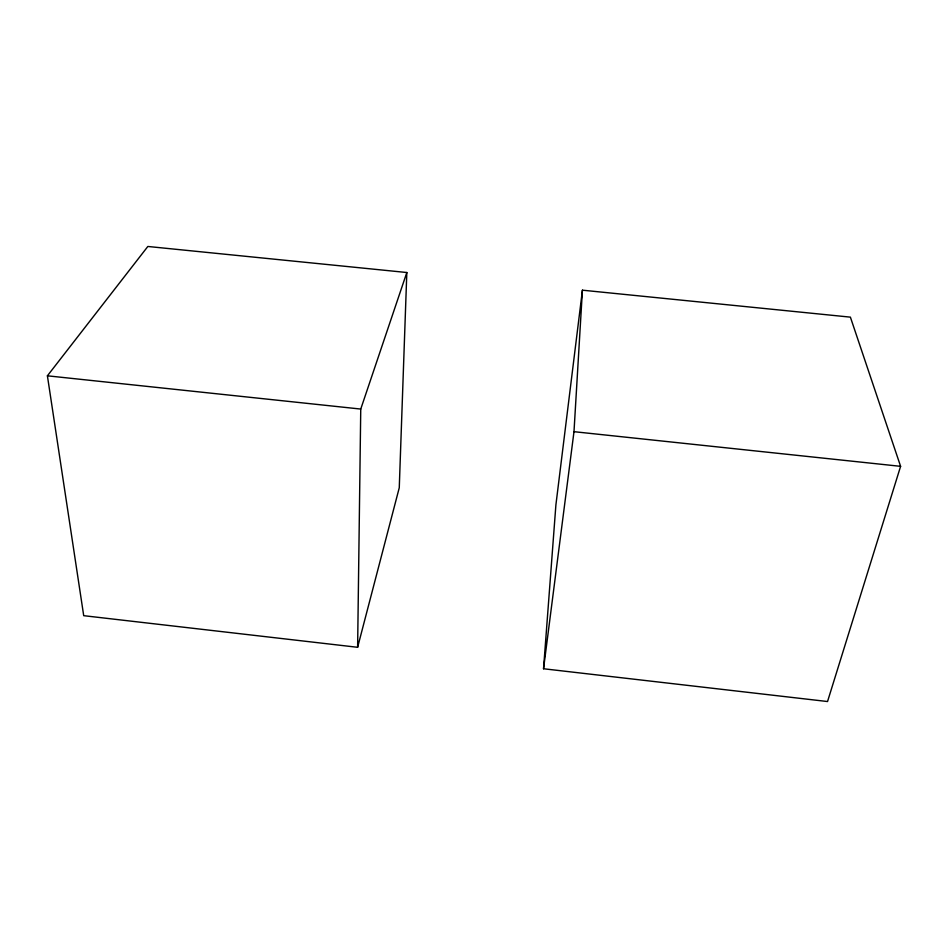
<?xml version="1.0" encoding="UTF-8"?>
<svg xmlns="http://www.w3.org/2000/svg" width="948" height="948" viewBox="0 0 948 948"><rect width="100%" height="100%" fill="white"/><g stroke="black" fill="none" stroke-linecap="round" stroke-linejoin="round"><path stroke-width="1.42" d="M357.621 647.294L360.75 409.062L406.822 272.514L147.841 246.468L47.4 375.811L83.708 615.679L357.621 647.294L399.262 487.77L406.822 272.514M543.536 668.755L573.99 431.684L582.428 290.183L850.392 317.142L900.6 466.333L827.533 701.532L543.536 668.755L555.907 504.846L582.428 290.183M47.4 375.811L360.75 409.062M573.99 431.684L900.6 466.333"/></g></svg>
